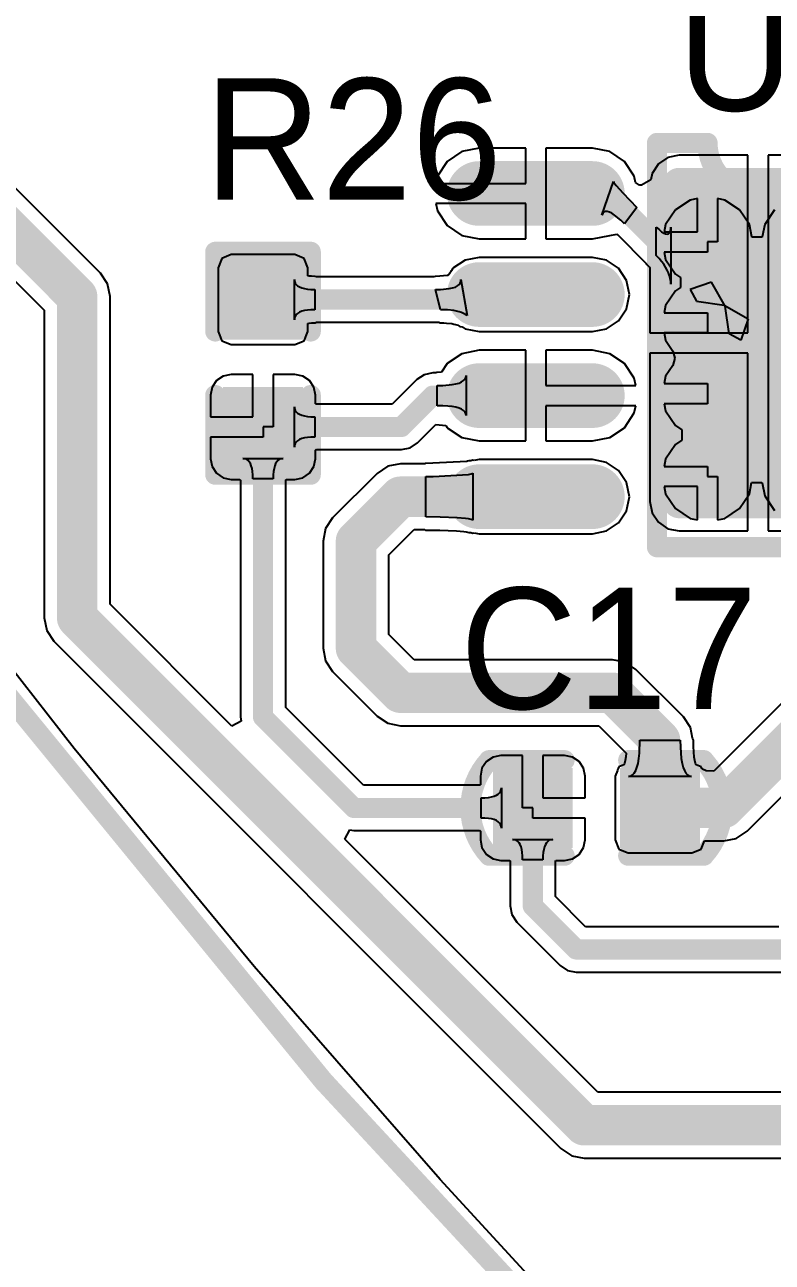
# Model space of a CAD drawing. Header units: millimetres. Extents: x 6.5 to 10.45, y 0.98 to 5.86.
# Drawn here: x 9.107 to 9.477, y 1.305 to 1.917 of the extents above; entities that cross this region are included whole.
import ezdxf

# ---------------------------------------------------------------- set-up
doc = ezdxf.new("R2010")
doc.units = ezdxf.units.MM
doc.header["$MEASUREMENT"] = 0
for name, color, linetype in [('BottomLayer', 5, 'Continuous'), ('KeepOutLayer', 6, 'Continuous'), ('MultiLayer', 9, 'Continuous'), ('TopLayer', 1, 'Continuous'), ('TopOverlay', 2, 'Continuous'), ('TopPaste', 8, 'Continuous'), ('TopSolder', 216, 'Continuous'), ('ViaHoleLayer', 16, 'Continuous')]:
    doc.layers.add(name, color=color, linetype=linetype)

# ---------------------------------------------------------------- blocks, each defined once
blk = doc.blocks.new('SOP_8_PAD_3')
at = {"layer": 'TopLayer', "const_width": 0.024}
for points in [[(-0.082, 0.074), (-0.138, 0.074)], [(0.138, 0.074), (0.082, 0.074)], [(-0.082, 0.024), (-0.138, 0.024)], [(0.138, 0.024), (0.082, 0.024)], [(-0.082, -0.026), (-0.138, -0.026)], [(0.138, -0.026), (0.082, -0.026)], [(-0.082, -0.076), (-0.138, -0.076)], [(0.138, -0.076), (0.082, -0.076)]]:
    blk.add_lwpolyline(points, dxfattribs=at)
at = {"layer": 'TopLayer'}
for points, const_width in [([(-0.144, 0.074, 1), (-0.132, 0.074, 1)], 0.012), ([(-0.088, 0.074, 1), (-0.076, 0.074, 1)], 0.012), ([(0.076, 0.074, 1), (0.088, 0.074, 1)], 0.012), ([(0.132, 0.074, 1), (0.144, 0.074, 1)], 0.012), ([(-0.04114, 0.07835, 1), (-0.03681, 0.07835, 1)], 0.00433), ([(0.03681, 0.07835, 1), (0.04114, 0.07835, 1)], 0.00433), ([(-0.144, 0.024, 1), (-0.132, 0.024, 1)], 0.012), ([(-0.088, 0.024, 1), (-0.076, 0.024, 1)], 0.012), ([(0.076, 0.024, 1), (0.088, 0.024, 1)], 0.012), ([(0.132, 0.024, 1), (0.144, 0.024, 1)], 0.012), ([(-0.144, -0.026, 1), (-0.132, -0.026, 1)], 0.012), ([(-0.088, -0.026, 1), (-0.076, -0.026, 1)], 0.012), ([(0.076, -0.026, 1), (0.088, -0.026, 1)], 0.012), ([(0.132, -0.026, 1), (0.144, -0.026, 1)], 0.012), ([(-0.144, -0.076, 1), (-0.132, -0.076, 1)], 0.012), ([(-0.088, -0.076, 1), (-0.076, -0.076, 1)], 0.012), ([(0.076, -0.076, 1), (0.088, -0.076, 1)], 0.012), ([(0.132, -0.076, 1), (0.144, -0.076, 1)], 0.012), ([(-0.04114, -0.07835, 1), (-0.03681, -0.07835, 1)], 0.00433), ([(0.03681, -0.07835, 1), (0.04114, -0.07835, 1)], 0.00433)]:
    blk.add_lwpolyline(points, format="xyb", close=True, dxfattribs=dict(at, const_width=const_width))
for points in [[(0.03898, 0.08268), (-0.03898, 0.08268), (0.03898, -0.08268), (-0.03898, -0.08268)], [(0.04331, 0.07835), (-0.04331, 0.07835), (0.04331, -0.07835), (-0.04331, -0.07835)]]:
    blk.add_solid(points, dxfattribs=at)
at = {"layer": 'TopOverlay', "const_width": 0.01}
for points in [[(-0.05, -0.101), (-0.05, 0.099)], [(-0.05, 0.099), (-0.025, 0.099)], [(0.025, 0.099), (0.05, 0.099)], [(0.05, -0.101), (0.05, 0.099)], [(-0.05, -0.101), (0.05, -0.101)]]:
    blk.add_lwpolyline(points, dxfattribs=at)
at = {"layer": 'TopOverlay', "const_width": 0.005}
for points in [[(-0.0525, 0.099, 1), (-0.0475, 0.099, 1)], [(-0.0525, 0.099, 1), (-0.0475, 0.099, 1)], [(-0.0275, 0.099, 1), (-0.0225, 0.099, 1)], [(-0.0275, 0.099, 1), (-0.0225, 0.099, 1)], [(0.0225, 0.099, 1), (0.0275, 0.099, 1)], [(0.0225, 0.099, 1), (0.0275, 0.099, 1)], [(0.0475, 0.099, 1), (0.0525, 0.099, 1)], [(0.0475, 0.099, 1), (0.0525, 0.099, 1)], [(-0.0525, -0.101, 1), (-0.0475, -0.101, 1)], [(-0.0525, -0.101, 1), (-0.0475, -0.101, 1)], [(0.0475, -0.101, 1), (0.0525, -0.101, 1)], [(0.0475, -0.101, 1), (0.0525, -0.101, 1)]]:
    blk.add_lwpolyline(points, format="xyb", close=True, dxfattribs=at)
at = {"layer": 'TopOverlay', "const_width": 0.01}
blk.add_lwpolyline([(0.025, 0.099, -1), (-0.025, 0.099)], format="xyb", dxfattribs=at)
at = {"layer": 'TopPaste', "const_width": 0.024}
for points in [[(-0.082, 0.074), (-0.138, 0.074)], [(0.138, 0.074), (0.082, 0.074)], [(-0.082, 0.024), (-0.138, 0.024)], [(0.138, 0.024), (0.082, 0.024)], [(-0.082, -0.026), (-0.138, -0.026)], [(0.138, -0.026), (0.082, -0.026)], [(-0.082, -0.076), (-0.138, -0.076)], [(0.138, -0.076), (0.082, -0.076)]]:
    blk.add_lwpolyline(points, dxfattribs=at)
at = {"layer": 'TopPaste'}
for points, const_width in [([(-0.144, 0.074, 1), (-0.132, 0.074, 1)], 0.012), ([(-0.088, 0.074, 1), (-0.076, 0.074, 1)], 0.012), ([(0.076, 0.074, 1), (0.088, 0.074, 1)], 0.012), ([(0.132, 0.074, 1), (0.144, 0.074, 1)], 0.012), ([(-0.04114, 0.07835, 1), (-0.03681, 0.07835, 1)], 0.00433), ([(0.03681, 0.07835, 1), (0.04114, 0.07835, 1)], 0.00433), ([(-0.144, 0.024, 1), (-0.132, 0.024, 1)], 0.012), ([(-0.088, 0.024, 1), (-0.076, 0.024, 1)], 0.012), ([(0.076, 0.024, 1), (0.088, 0.024, 1)], 0.012), ([(0.132, 0.024, 1), (0.144, 0.024, 1)], 0.012), ([(-0.144, -0.026, 1), (-0.132, -0.026, 1)], 0.012), ([(-0.088, -0.026, 1), (-0.076, -0.026, 1)], 0.012), ([(0.076, -0.026, 1), (0.088, -0.026, 1)], 0.012), ([(0.132, -0.026, 1), (0.144, -0.026, 1)], 0.012), ([(-0.144, -0.076, 1), (-0.132, -0.076, 1)], 0.012), ([(-0.088, -0.076, 1), (-0.076, -0.076, 1)], 0.012), ([(0.076, -0.076, 1), (0.088, -0.076, 1)], 0.012), ([(0.132, -0.076, 1), (0.144, -0.076, 1)], 0.012), ([(-0.04114, -0.07835, 1), (-0.03681, -0.07835, 1)], 0.00433), ([(0.03681, -0.07835, 1), (0.04114, -0.07835, 1)], 0.00433)]:
    blk.add_lwpolyline(points, format="xyb", close=True, dxfattribs=dict(at, const_width=const_width))
for points in [[(0.03898, 0.08268), (-0.03898, 0.08268), (0.03898, -0.08268), (-0.03898, -0.08268)], [(0.04331, 0.07835), (-0.04331, 0.07835), (0.04331, -0.07835), (-0.04331, -0.07835)]]:
    blk.add_solid(points, dxfattribs=at)
at = {"layer": 'TopSolder', "const_width": 0.032}
for points in [[(-0.082, 0.074), (-0.138, 0.074)], [(0.138, 0.074), (0.082, 0.074)], [(-0.082, 0.024), (-0.138, 0.024)], [(0.138, 0.024), (0.082, 0.024)], [(-0.082, -0.026), (-0.138, -0.026)], [(0.138, -0.026), (0.082, -0.026)], [(-0.082, -0.076), (-0.138, -0.076)], [(0.138, -0.076), (0.082, -0.076)]]:
    blk.add_lwpolyline(points, dxfattribs=at)
at = {"layer": 'TopSolder'}
for points, const_width in [([(-0.146, 0.074, 1), (-0.13, 0.074, 1)], 0.016), ([(-0.09, 0.074, 1), (-0.074, 0.074, 1)], 0.016), ([(-0.04314, 0.07835, 1), (-0.03481, 0.07835, 1)], 0.00833), ([(0.03481, 0.07835, 1), (0.04314, 0.07835, 1)], 0.00833), ([(0.074, 0.074, 1), (0.09, 0.074, 1)], 0.016), ([(0.13, 0.074, 1), (0.146, 0.074, 1)], 0.016), ([(-0.146, 0.024, 1), (-0.13, 0.024, 1)], 0.016), ([(-0.09, 0.024, 1), (-0.074, 0.024, 1)], 0.016), ([(0.074, 0.024, 1), (0.09, 0.024, 1)], 0.016), ([(0.13, 0.024, 1), (0.146, 0.024, 1)], 0.016), ([(-0.146, -0.026, 1), (-0.13, -0.026, 1)], 0.016), ([(-0.09, -0.026, 1), (-0.074, -0.026, 1)], 0.016), ([(0.074, -0.026, 1), (0.09, -0.026, 1)], 0.016), ([(0.13, -0.026, 1), (0.146, -0.026, 1)], 0.016), ([(-0.146, -0.076, 1), (-0.13, -0.076, 1)], 0.016), ([(-0.09, -0.076, 1), (-0.074, -0.076, 1)], 0.016), ([(0.074, -0.076, 1), (0.09, -0.076, 1)], 0.016), ([(0.13, -0.076, 1), (0.146, -0.076, 1)], 0.016), ([(-0.04314, -0.07835, 1), (-0.03481, -0.07835, 1)], 0.00833), ([(0.03481, -0.07835, 1), (0.04314, -0.07835, 1)], 0.00833)]:
    blk.add_lwpolyline(points, format="xyb", close=True, dxfattribs=dict(at, const_width=const_width))
for points in [[(0.03898, 0.08668), (-0.03898, 0.08668), (0.03898, -0.08668), (-0.03898, -0.08668)], [(0.04731, 0.07835), (-0.04731, 0.07835), (0.04731, -0.07835), (-0.04731, -0.07835)]]:
    blk.add_solid(points, dxfattribs=at)
blk = doc.blocks.new('___R0603_5')
at = {"layer": 'TopLayer'}
for points in [[(-0.04724, -0.01575), (-0.01575, -0.01575), (-0.04724, 0.01575), (-0.01575, 0.01575)], [(0.01575, -0.01575), (0.04724, -0.01575), (0.01575, 0.01575), (0.04724, 0.01575)]]:
    blk.add_solid(points, dxfattribs=at)
at = {"layer": 'TopOverlay', "const_width": 0.01}
for points in [[(-0.05512, 0.02362), (-0.05512, -0.02362)], [(-0.05512, 0.02362), (-0.01575, 0.02362)], [(0.01575, 0.02362), (0.05512, 0.02362)], [(0.05512, 0.02362), (0.05512, -0.02362)], [(-0.05512, -0.02362), (-0.01575, -0.02362)], [(0.01575, -0.02362), (0.05512, -0.02362)]]:
    blk.add_lwpolyline(points, dxfattribs=at)
at = {"layer": 'TopOverlay', "const_width": 0.005}
for points in [[(-0.05762, 0.02362, 1), (-0.05262, 0.02362, 1)], [(-0.05762, 0.02362, 1), (-0.05262, 0.02362, 1)], [(-0.01825, 0.02362, 1), (-0.01325, 0.02362, 1)], [(0.01325, 0.02362, 1), (0.01825, 0.02362, 1)], [(0.05262, 0.02362, 1), (0.05762, 0.02362, 1)], [(0.05262, 0.02362, 1), (0.05762, 0.02362, 1)], [(-0.05762, -0.02362, 1), (-0.05262, -0.02362, 1)], [(-0.05762, -0.02362, 1), (-0.05262, -0.02362, 1)], [(-0.01825, -0.02362, 1), (-0.01325, -0.02362, 1)], [(0.01325, -0.02362, 1), (0.01825, -0.02362, 1)], [(0.05262, -0.02362, 1), (0.05762, -0.02362, 1)], [(0.05262, -0.02362, 1), (0.05762, -0.02362, 1)]]:
    blk.add_lwpolyline(points, format="xyb", close=True, dxfattribs=at)
at = {"layer": 'TopPaste'}
for points in [[(-0.04724, -0.01575), (-0.01575, -0.01575), (-0.04724, 0.01575), (-0.01575, 0.01575)], [(0.01575, -0.01575), (0.04724, -0.01575), (0.01575, 0.01575), (0.04724, 0.01575)]]:
    blk.add_solid(points, dxfattribs=at)
at = {"layer": 'TopSolder'}
for points in [[(-0.05124, -0.01975), (-0.01175, -0.01975), (-0.05124, 0.01975), (-0.01175, 0.01975)], [(0.01175, -0.01975), (0.05124, -0.01975), (0.01175, 0.01975), (0.05124, 0.01975)]]:
    blk.add_solid(points, dxfattribs=at)
blk = doc.blocks.new('___C0603_9')
at = {"layer": 'TopLayer'}
for points in [[(-0.04724, -0.01575), (-0.01575, -0.01575), (-0.04724, 0.01575), (-0.01575, 0.01575)], [(0.01575, -0.01575), (0.04724, -0.01575), (0.01575, 0.01575), (0.04724, 0.01575)]]:
    blk.add_solid(points, dxfattribs=at)
at = {"layer": 'TopOverlay', "const_width": 0.01}
for points in [[(-0.05311, -0.02359, -0.390984), (-0.05311, 0.02359)], [(0.05361, 0.02304, -0.384894), (0.05311, -0.02359)]]:
    blk.add_lwpolyline(points, format="xyb", dxfattribs=at)
for points in [[(-0.05315, 0.02362), (-0.01575, 0.02362)], [(0.01575, 0.02362), (0.05315, 0.02362)], [(-0.05315, -0.02362), (-0.01575, -0.02362)], [(0.01575, -0.02362), (0.05315, -0.02362)]]:
    blk.add_lwpolyline(points, dxfattribs=at)
at = {"layer": 'TopOverlay', "const_width": 0.005}
for points in [[(-0.05565, 0.02362, 1), (-0.05065, 0.02362, 1)], [(-0.05561, 0.02359, 1), (-0.05061, 0.02359, 1)], [(-0.01825, 0.02362, 1), (-0.01325, 0.02362, 1)], [(0.01325, 0.02362, 1), (0.01825, 0.02362, 1)], [(0.05065, 0.02362, 1), (0.05565, 0.02362, 1)], [(0.05111, 0.02304, 1), (0.05611, 0.02304, 1)], [(-0.05565, -0.02362, 1), (-0.05065, -0.02362, 1)], [(-0.05561, -0.02359, 1), (-0.05061, -0.02359, 1)], [(-0.01825, -0.02362, 1), (-0.01325, -0.02362, 1)], [(0.01325, -0.02362, 1), (0.01825, -0.02362, 1)], [(0.05061, -0.02359, 1), (0.05561, -0.02359, 1)], [(0.05065, -0.02362, 1), (0.05565, -0.02362, 1)]]:
    blk.add_lwpolyline(points, format="xyb", close=True, dxfattribs=at)
at = {"layer": 'TopPaste'}
for points in [[(-0.04724, -0.01575), (-0.01575, -0.01575), (-0.04724, 0.01575), (-0.01575, 0.01575)], [(0.01575, -0.01575), (0.04724, -0.01575), (0.01575, 0.01575), (0.04724, 0.01575)]]:
    blk.add_solid(points, dxfattribs=at)
at = {"layer": 'TopSolder'}
for points in [[(-0.05124, -0.01975), (-0.01175, -0.01975), (-0.05124, 0.01975), (-0.01175, 0.01975)], [(0.01175, -0.01975), (0.05124, -0.01975), (0.01175, 0.01975), (0.05124, 0.01975)]]:
    blk.add_solid(points, dxfattribs=at)

msp = doc.modelspace()

# ---------------------------------------------------------------- linework, layer by layer
at = {"layer": 'BottomLayer'}
for p, q in [((9.43642, 1.83072), (9.42914, 1.82586)), ((9.44, 1.83144), (9.43642, 1.83072)), ((9.44, 1.815), (9.44, 1.83144)), ((9.45358, 1.83072), (9.45, 1.83144)), ((9.45, 1.83144), (9.45, 1.81)), ((9.46086, 1.82586), (9.45358, 1.83072)), ((9.42914, 1.82586), (9.42428, 1.81858)), ((9.46572, 1.81858), (9.46086, 1.82586)), ((9.47814, 1.82586), (9.47328, 1.81858)), ((9.42428, 1.81858), (9.42356, 1.815)), ((9.46692, 1.81257), (9.46572, 1.81858)), ((9.47328, 1.81858), (9.47208, 1.81257)), ((9.42356, 1.815), (9.44, 1.815)), ((9.46695, 1.81241), (9.46692, 1.81257)), ((9.47205, 1.81241), (9.46695, 1.81241)), ((9.47208, 1.81257), (9.47205, 1.81241)), ((9.45, 1.81), (9.445, 1.81)), ((9.445, 1.81), (9.445, 1.805)), ((9.445, 1.805), (9.42356, 1.805)), ((9.42356, 1.805), (9.42428, 1.80142)), ((9.42428, 1.80142), (9.42914, 1.79414)), ((9.42914, 1.79414), (9.43159, 1.7925)), ((9.43159, 1.7925), (9.43159, 1.7875)), ((9.42914, 1.78586), (9.42428, 1.77858)), ((9.43159, 1.7875), (9.42914, 1.78586)), ((9.42428, 1.77858), (9.42356, 1.775)), ((9.42356, 1.775), (9.445, 1.775)), ((9.445, 1.775), (9.445, 1.765)), ((9.445, 1.765), (9.42356, 1.765)), ((9.42356, 1.765), (9.42428, 1.76142)), ((9.42428, 1.76142), (9.42788, 1.75603)), ((9.42788, 1.75603), (9.42874, 1.7525)), ((9.42874, 1.7525), (9.42788, 1.74897)), ((9.42788, 1.74897), (9.42428, 1.74358)), ((9.42428, 1.74358), (9.42356, 1.74)), ((9.42356, 1.74), (9.445, 1.74)), ((9.445, 1.74), (9.445, 1.73)), ((9.445, 1.73), (9.42356, 1.73)), ((9.42356, 1.73), (9.42428, 1.72642)), ((9.42428, 1.72642), (9.42914, 1.71914)), ((9.42914, 1.71914), (9.43234, 1.717)), ((9.43234, 1.717), (9.43234, 1.712)), ((9.42914, 1.70986), (9.42428, 1.70258)), ((9.43234, 1.712), (9.42914, 1.70986)), ((9.42428, 1.70258), (9.42356, 1.699)), ((9.42356, 1.699), (9.445, 1.699)), ((9.445, 1.699), (9.445, 1.694)), ((9.445, 1.694), (9.45, 1.694)), ((9.45, 1.694), (9.45, 1.67256)), ((9.46572, 1.68542), (9.46683, 1.691)), ((9.46683, 1.691), (9.46685, 1.69109)), ((9.46685, 1.69109), (9.47195, 1.69109)), ((9.47195, 1.69109), (9.47198, 1.69091)), ((9.47198, 1.69091), (9.47328, 1.68442)), ((9.44, 1.689), (9.42356, 1.689)), ((9.42356, 1.689), (9.42428, 1.68542)), ((9.42428, 1.68542), (9.42914, 1.67814)), ((9.44, 1.67256), (9.44, 1.689)), ((9.46086, 1.67814), (9.46572, 1.68542)), ((9.47328, 1.68442), (9.47814, 1.67714)), ((9.42914, 1.67814), (9.43642, 1.67328)), ((9.45358, 1.67328), (9.46086, 1.67814)), ((9.43642, 1.67328), (9.44, 1.67256)), ((9.45, 1.67256), (9.45358, 1.67328)), ((9.13157, 1.55936), (9.0454, 1.66959)), ((9.22069, 1.45151), (9.13157, 1.55936)), ((9.3127, 1.34611), (9.22069, 1.45151)), ((9.40754, 1.24324), (9.3127, 1.34611))]:
    msp.add_line(p, q, dxfattribs=at)
at = {"layer": 'BottomLayer', "const_width": 0.012}
for points in [[(9.439, 1.81, 1), (9.451, 1.81, 1)], [(9.439, 1.77, 1), (9.451, 1.77, 1)], [(9.439, 1.735, 1), (9.451, 1.735, 1)], [(9.439, 1.694, 1), (9.451, 1.694, 1)]]:
    msp.add_lwpolyline(points, format="xyb", close=True, dxfattribs=at)
at = {"layer": 'KeepOutLayer', "const_width": 0.01}
msp.add_lwpolyline([(9.47141, 1.16128, -0.046166), (8.86707, 1.89947)], format="xyb", dxfattribs=at)
at = {"layer": 'MultiLayer', "const_width": 0.012}
for points in [[(9.439, 1.81, 1), (9.451, 1.81, 1)], [(9.439, 1.77, 1), (9.451, 1.77, 1)], [(9.439, 1.735, 1), (9.451, 1.735, 1)], [(9.439, 1.694, 1), (9.451, 1.694, 1)]]:
    msp.add_lwpolyline(points, format="xyb", close=True, dxfattribs=at)
at = {"layer": 'TopLayer'}
for p, q in [((9.14454, 1.79454), (8.85781, 2.08126)), ((8.82996, 2.06297), (9.11669, 1.77624)), ((9.332, 1.85643), (9.32342, 1.85472)), ((9.355, 1.85643), (9.332, 1.85643)), ((9.355, 1.839), (9.355, 1.85643)), ((9.388, 1.85643), (9.365, 1.85643)), ((9.365, 1.85643), (9.365, 1.834)), ((9.39658, 1.85472), (9.388, 1.85643)), ((9.31614, 1.84986), (9.31128, 1.84258)), ((9.32342, 1.85472), (9.31614, 1.84986)), ((9.40386, 1.84986), (9.39658, 1.85472)), ((9.40872, 1.84258), (9.40386, 1.84986)), ((9.42543, 1.85185), (9.42069, 1.84868)), ((9.43102, 1.85296), (9.42543, 1.85185)), ((9.465, 1.85296), (9.43102, 1.85296)), ((9.465, 1.765), (9.465, 1.85296)), ((9.50898, 1.85296), (9.475, 1.85296)), ((9.475, 1.85296), (9.475, 1.76)), ((9.41752, 1.84394), (9.41688, 1.84071)), ((9.42069, 1.84868), (9.41752, 1.84394)), ((9.31128, 1.84258), (9.31056, 1.839)), ((9.31056, 1.839), (9.355, 1.839)), ((9.3927, 1.82322), (9.39838, 1.83999)), ((9.39838, 1.83999), (9.39866, 1.83946)), ((9.39866, 1.83946), (9.39914, 1.83876)), ((9.39914, 1.83876), (9.39981, 1.83789)), ((9.39981, 1.83789), (9.40302, 1.83426)), ((9.40936, 1.8394), (9.40872, 1.84258)), ((9.41141, 1.83816), (9.40936, 1.8394)), ((9.41225, 1.83819), (9.41141, 1.83816)), ((9.41688, 1.84071), (9.41225, 1.83819)), ((9.365, 1.834), (9.365, 1.81157)), ((9.40302, 1.83426), (9.41004, 1.82703)), ((9.355, 1.829), (9.31056, 1.829)), ((9.31056, 1.829), (9.31128, 1.82542)), ((9.31128, 1.82542), (9.31614, 1.81814)), ((9.355, 1.81157), (9.355, 1.829)), ((9.39372, 1.82473), (9.39313, 1.82412)), ((9.39446, 1.82504), (9.39372, 1.82473)), ((9.39535, 1.82505), (9.39446, 1.82504)), ((9.3964, 1.82478), (9.39535, 1.82505)), ((9.3976, 1.82421), (9.3964, 1.82478)), ((9.41004, 1.82703), (9.40395, 1.81898)), ((9.39313, 1.82412), (9.3927, 1.82322)), ((9.39896, 1.82334), (9.3976, 1.82421)), ((9.40213, 1.82073), (9.39896, 1.82334)), ((9.40395, 1.81898), (9.40213, 1.82073)), ((9.31614, 1.81814), (9.32342, 1.81328)), ((9.32342, 1.81328), (9.332, 1.81157)), ((9.388, 1.81157), (9.39658, 1.81328)), ((9.39658, 1.81328), (9.40003, 1.8138)), ((9.40003, 1.8138), (9.40044, 1.8137)), ((9.40044, 1.8137), (9.41471, 1.79943)), ((9.41966, 1.80327), (9.41966, 1.81741)), ((9.41966, 1.81741), (9.42103, 1.81612)), ((9.42103, 1.81612), (9.42225, 1.81511)), ((9.42225, 1.81511), (9.42333, 1.81439)), ((9.42333, 1.81439), (9.42426, 1.81396)), ((9.42426, 1.81396), (9.42505, 1.81382)), ((9.42505, 1.81382), (9.4257, 1.81396)), ((9.4257, 1.81396), (9.4262, 1.81439)), ((9.4262, 1.81439), (9.42656, 1.81511)), ((9.42656, 1.81511), (9.42678, 1.81612)), ((9.42678, 1.81612), (9.42685, 1.81741)), ((9.42685, 1.81741), (9.42685, 1.78913)), ((9.332, 1.81157), (9.355, 1.81157)), ((9.365, 1.81157), (9.388, 1.81157)), ((9.20466, 1.80184), (9.20276, 1.79724)), ((9.20925, 1.80374), (9.20466, 1.80184)), ((9.24075, 1.80374), (9.20925, 1.80374)), ((9.24534, 1.80184), (9.24075, 1.80374)), ((9.24724, 1.79724), (9.24534, 1.80184)), ((9.32498, 1.80096), (9.31902, 1.79698)), ((9.332, 1.80235), (9.32498, 1.80096)), ((9.388, 1.80235), (9.332, 1.80235)), ((9.39502, 1.80096), (9.388, 1.80235)), ((9.40098, 1.79698), (9.39502, 1.80096)), ((9.42103, 1.80183), (9.41966, 1.80327)), ((9.42225, 1.8004), (9.42103, 1.80183)), ((9.42333, 1.79898), (9.42225, 1.8004)), ((9.14807, 1.78924), (9.14454, 1.79454)), ((9.20276, 1.79724), (9.20276, 1.76575)), ((9.24724, 1.79323), (9.24724, 1.79724)), ((9.31743, 1.79459), (9.31669, 1.79349)), ((9.31755, 1.79515), (9.31743, 1.79459)), ((9.31796, 1.79541), (9.31755, 1.79515)), ((9.31813, 1.79586), (9.31796, 1.79541)), ((9.31834, 1.79596), (9.31813, 1.79586)), ((9.31902, 1.79698), (9.31834, 1.79596)), ((9.40496, 1.79102), (9.40098, 1.79698)), ((9.41471, 1.79943), (9.41495, 1.79879)), ((9.41495, 1.79879), (9.4162, 1.79748)), ((9.4162, 1.79748), (9.41641, 1.79724)), ((9.41641, 1.79724), (9.41641, 1.765)), ((9.42426, 1.79756), (9.42333, 1.79898)), ((9.42505, 1.79614), (9.42426, 1.79756)), ((9.4257, 1.79473), (9.42505, 1.79614)), ((9.4262, 1.79332), (9.4257, 1.79473)), ((9.14931, 1.783), (9.14807, 1.78924)), ((9.2405, 1.7715), (9.2405, 1.7915)), ((9.2405, 1.7915), (9.2406, 1.79055)), ((9.2406, 1.79055), (9.2409, 1.7897)), ((9.2409, 1.7897), (9.24141, 1.78895)), ((9.24141, 1.78895), (9.24212, 1.7883)), ((9.24212, 1.7883), (9.24303, 1.78775)), ((9.24779, 1.79314), (9.24724, 1.79323)), ((9.24906, 1.79303), (9.24779, 1.79314)), ((9.25079, 1.79299), (9.24906, 1.79303)), ((9.25141, 1.79271), (9.25079, 1.79299)), ((9.30868, 1.79271), (9.25141, 1.79271)), ((9.30881, 1.79281), (9.30868, 1.79271)), ((9.30942, 1.79271), (9.30881, 1.79281)), ((9.30958, 1.79271), (9.30942, 1.79271)), ((9.31022, 1.79299), (9.30958, 1.79271)), ((9.31252, 1.79303), (9.31022, 1.79299)), ((9.31614, 1.79337), (9.31252, 1.79303)), ((9.31669, 1.79349), (9.31614, 1.79337)), ((9.32018, 1.78773), (9.32129, 1.78827)), ((9.32129, 1.78827), (9.32211, 1.78891)), ((9.32211, 1.78891), (9.32265, 1.78965)), ((9.32265, 1.78965), (9.3229, 1.79049)), ((9.3229, 1.79049), (9.32287, 1.79142)), ((9.32287, 1.79142), (9.32601, 1.77362)), ((9.40635, 1.784), (9.40496, 1.79102)), ((9.42656, 1.79192), (9.4262, 1.79332)), ((9.42678, 1.79052), (9.42656, 1.79192)), ((9.42685, 1.78913), (9.42678, 1.79052)), ((9.44698, 1.7901), (9.43637, 1.78656)), ((9.45378, 1.77818), (9.44698, 1.7901)), ((9.14931, 1.63076), (9.14931, 1.783)), ((9.24303, 1.78775), (9.24414, 1.7873)), ((9.24414, 1.7873), (9.24546, 1.78695)), ((9.24546, 1.78695), (9.24697, 1.7867)), ((9.24697, 1.7867), (9.2487, 1.78655)), ((9.2487, 1.78655), (9.25062, 1.7865)), ((9.25062, 1.7865), (9.25062, 1.7765)), ((9.31035, 1.7865), (9.31288, 1.78655)), ((9.31278, 1.7765), (9.31035, 1.7865)), ((9.31288, 1.78655), (9.3171, 1.78694)), ((9.3171, 1.78694), (9.31878, 1.78728)), ((9.31878, 1.78728), (9.32018, 1.78773)), ((9.40496, 1.77698), (9.40635, 1.784)), ((9.43637, 1.78656), (9.43949, 1.78066)), ((9.11669, 1.77624), (9.11669, 1.624)), ((9.24414, 1.7757), (9.24303, 1.77525)), ((9.24546, 1.77605), (9.24414, 1.7757)), ((9.24697, 1.7763), (9.24546, 1.77605)), ((9.2487, 1.77645), (9.24697, 1.7763)), ((9.25062, 1.7765), (9.2487, 1.77645)), ((9.31462, 1.77647), (9.31278, 1.7765)), ((9.31635, 1.77638), (9.31462, 1.77647)), ((9.31945, 1.77604), (9.31635, 1.77638)), ((9.32083, 1.77578), (9.31945, 1.77604)), ((9.3221, 1.77546), (9.32083, 1.77578)), ((9.40098, 1.77102), (9.40496, 1.77698)), ((9.43949, 1.78066), (9.45318, 1.77878)), ((9.45318, 1.77878), (9.4651, 1.77198)), ((9.45566, 1.76449), (9.45378, 1.77818)), ((9.2406, 1.77245), (9.2405, 1.7715)), ((9.2409, 1.7733), (9.2406, 1.77245)), ((9.24141, 1.77405), (9.2409, 1.7733)), ((9.24212, 1.7747), (9.24141, 1.77405)), ((9.24303, 1.77525), (9.24212, 1.7747)), ((9.24724, 1.76976), (9.24779, 1.76985)), ((9.24724, 1.76575), (9.24724, 1.76976)), ((9.24779, 1.76985), (9.24906, 1.76996)), ((9.24906, 1.76996), (9.25079, 1.77)), ((9.25079, 1.77), (9.25141, 1.77028)), ((9.25141, 1.77028), (9.31204, 1.77028)), ((9.31204, 1.77028), (9.31268, 1.77)), ((9.31268, 1.77), (9.31441, 1.76998)), ((9.31441, 1.76998), (9.31583, 1.7699)), ((9.31583, 1.7699), (9.31849, 1.76961)), ((9.31849, 1.76961), (9.31944, 1.76943)), ((9.31944, 1.76943), (9.3203, 1.76922)), ((9.32325, 1.77509), (9.3221, 1.77546)), ((9.32428, 1.77466), (9.32325, 1.77509)), ((9.3252, 1.77417), (9.32428, 1.77466)), ((9.32601, 1.77362), (9.3252, 1.77417)), ((9.39502, 1.76704), (9.40098, 1.77102)), ((9.4651, 1.77198), (9.46156, 1.76137)), ((9.20276, 1.76575), (9.20466, 1.76116)), ((9.24534, 1.76116), (9.24724, 1.76575)), ((9.3203, 1.76922), (9.32099, 1.76899)), ((9.32099, 1.76899), (9.32151, 1.76878)), ((9.32151, 1.76878), (9.32185, 1.7686)), ((9.32185, 1.7686), (9.32237, 1.76825)), ((9.32237, 1.76825), (9.32354, 1.768)), ((9.32354, 1.768), (9.32498, 1.76704)), ((9.32498, 1.76704), (9.332, 1.76565)), ((9.332, 1.76565), (9.388, 1.76565)), ((9.388, 1.76565), (9.39502, 1.76704)), ((9.41641, 1.765), (9.465, 1.765)), ((9.46156, 1.76137), (9.45566, 1.76449)), ((9.20466, 1.76116), (9.20925, 1.75925)), ((9.20925, 1.75925), (9.24075, 1.75925)), ((9.24075, 1.75925), (9.24534, 1.76116)), ((9.475, 1.76), (9.475, 1.66704)), ((9.32342, 1.75472), (9.31614, 1.74986)), ((9.332, 1.75643), (9.32342, 1.75472)), ((9.355, 1.75643), (9.332, 1.75643)), ((9.355, 1.734), (9.355, 1.75643)), ((9.388, 1.75643), (9.365, 1.75643)), ((9.365, 1.75643), (9.365, 1.739)), ((9.39658, 1.75472), (9.388, 1.75643)), ((9.40386, 1.74986), (9.39658, 1.75472)), ((9.465, 1.755), (9.41641, 1.755)), ((9.41641, 1.755), (9.41641, 1.68165)), ((9.465, 1.66704), (9.465, 1.755)), ((9.309, 1.74522), (9.30471, 1.74436)), ((9.31046, 1.74522), (9.309, 1.74522)), ((9.309, 1.74522), (9.309, 1.74522)), ((9.3111, 1.74549), (9.31046, 1.74522)), ((9.31325, 1.74553), (9.3111, 1.74549)), ((9.31614, 1.74986), (9.31325, 1.74553)), ((9.40872, 1.74258), (9.40386, 1.74986)), ((9.20204, 1.74146), (9.19983, 1.73815)), ((9.20535, 1.74367), (9.20204, 1.74146)), ((9.20925, 1.74445), (9.20535, 1.74367)), ((9.22, 1.74445), (9.20925, 1.74445)), ((9.22, 1.7235), (9.22, 1.74445)), ((9.24075, 1.74445), (9.23, 1.74445)), ((9.23, 1.74445), (9.23, 1.7185)), ((9.24465, 1.74367), (9.24075, 1.74445)), ((9.24796, 1.74146), (9.24465, 1.74367)), ((9.25017, 1.73815), (9.24796, 1.74146)), ((9.30107, 1.74193), (9.28886, 1.72972)), ((9.30471, 1.74436), (9.30107, 1.74193)), ((9.30107, 1.74193), (9.30107, 1.74193)), ((9.31121, 1.739), (9.31394, 1.73905)), ((9.31121, 1.729), (9.31121, 1.739)), ((9.31394, 1.73905), (9.31855, 1.73944)), ((9.31855, 1.73944), (9.32041, 1.73978)), ((9.32041, 1.73978), (9.322, 1.74023)), ((9.322, 1.74023), (9.32329, 1.74077)), ((9.32329, 1.74077), (9.3243, 1.7414)), ((9.3243, 1.7414), (9.32502, 1.74214)), ((9.32502, 1.74214), (9.32545, 1.74297)), ((9.32545, 1.74297), (9.32559, 1.7439)), ((9.32559, 1.7439), (9.32559, 1.7241)), ((9.365, 1.739), (9.40944, 1.739)), ((9.40944, 1.739), (9.40872, 1.74258)), ((9.19983, 1.73815), (9.19906, 1.73425)), ((9.19906, 1.73425), (9.19906, 1.7235)), ((9.25094, 1.73425), (9.25017, 1.73815)), ((9.25094, 1.72993), (9.25094, 1.73425)), ((9.355, 1.71157), (9.355, 1.734)), ((9.2405, 1.7085), (9.2405, 1.7285)), ((9.2405, 1.7285), (9.2406, 1.72755)), ((9.2406, 1.72755), (9.2409, 1.7267)), ((9.2409, 1.7267), (9.24141, 1.72595)), ((9.25141, 1.72972), (9.25094, 1.72993)), ((9.28886, 1.72972), (9.25141, 1.72972)), ((9.31394, 1.72895), (9.31121, 1.729)), ((9.31639, 1.7288), (9.31394, 1.72895)), ((9.31855, 1.72856), (9.31639, 1.7288)), ((9.32041, 1.72822), (9.31855, 1.72856)), ((9.322, 1.72777), (9.32041, 1.72822)), ((9.32329, 1.72723), (9.322, 1.72777)), ((9.3243, 1.7266), (9.32329, 1.72723)), ((9.32502, 1.72586), (9.3243, 1.7266)), ((9.40944, 1.729), (9.365, 1.729)), ((9.365, 1.729), (9.365, 1.71157)), ((9.40872, 1.72542), (9.40944, 1.729)), ((9.19906, 1.7235), (9.22, 1.7235)), ((9.24141, 1.72595), (9.24212, 1.7253)), ((9.24212, 1.7253), (9.24303, 1.72475)), ((9.24303, 1.72475), (9.24414, 1.7243)), ((9.24414, 1.7243), (9.24546, 1.72395)), ((9.24546, 1.72395), (9.24697, 1.7237)), ((9.24697, 1.7237), (9.2487, 1.72355)), ((9.2487, 1.72355), (9.25062, 1.7235)), ((9.25062, 1.7235), (9.25062, 1.7135)), ((9.32545, 1.72503), (9.32502, 1.72586)), ((9.32559, 1.7241), (9.32545, 1.72503)), ((9.40386, 1.71814), (9.40872, 1.72542)), ((9.23, 1.7185), (9.225, 1.7185)), ((9.225, 1.7185), (9.225, 1.7135)), ((9.30143, 1.71057), (9.31049, 1.71963)), ((9.31049, 1.71963), (9.31547, 1.71914)), ((9.31547, 1.71914), (9.31614, 1.71814)), ((9.31614, 1.71814), (9.32342, 1.71328)), ((9.39658, 1.71328), (9.40386, 1.71814)), ((9.225, 1.7135), (9.19906, 1.7135)), ((9.19906, 1.7135), (9.19906, 1.70276)), ((9.2406, 1.70945), (9.2405, 1.7085)), ((9.2409, 1.7103), (9.2406, 1.70945)), ((9.24141, 1.71105), (9.2409, 1.7103)), ((9.24212, 1.7117), (9.24141, 1.71105)), ((9.24303, 1.71225), (9.24212, 1.7117)), ((9.24414, 1.7127), (9.24303, 1.71225)), ((9.24546, 1.71305), (9.24414, 1.7127)), ((9.24697, 1.7133), (9.24546, 1.71305)), ((9.2487, 1.71345), (9.24697, 1.7133)), ((9.25062, 1.7135), (9.2487, 1.71345)), ((9.2978, 1.70814), (9.30143, 1.71057)), ((9.32342, 1.71328), (9.332, 1.71157)), ((9.332, 1.71157), (9.355, 1.71157)), ((9.365, 1.71157), (9.388, 1.71157)), ((9.388, 1.71157), (9.39658, 1.71328)), ((9.19906, 1.70276), (9.19983, 1.69885)), ((9.21595, 1.70279), (9.215, 1.70289)), ((9.215, 1.70289), (9.235, 1.70289)), ((9.2168, 1.70249), (9.21595, 1.70279)), ((9.21755, 1.70199), (9.2168, 1.70249)), ((9.2332, 1.70249), (9.23245, 1.70199)), ((9.23405, 1.70279), (9.2332, 1.70249)), ((9.235, 1.70289), (9.23405, 1.70279)), ((9.25017, 1.69885), (9.25094, 1.70276)), ((9.25094, 1.70708), (9.25141, 1.70729)), ((9.25094, 1.70276), (9.25094, 1.70708)), ((9.25141, 1.70729), (9.2935, 1.70729)), ((9.2935, 1.70729), (9.2978, 1.70814)), ((9.2935, 1.70729), (9.2935, 1.70729)), ((9.3289, 1.70207), (9.32793, 1.70167)), ((9.32944, 1.70184), (9.3289, 1.70207)), ((9.332, 1.70235), (9.32944, 1.70184)), ((9.388, 1.70235), (9.332, 1.70235)), ((9.39502, 1.70096), (9.388, 1.70235)), ((9.19983, 1.69885), (9.20204, 1.69555)), ((9.2182, 1.70129), (9.21755, 1.70199)), ((9.21875, 1.70039), (9.2182, 1.70129)), ((9.2192, 1.69929), (9.21875, 1.70039)), ((9.21955, 1.69799), (9.2192, 1.69929)), ((9.2198, 1.69649), (9.21955, 1.69799)), ((9.21995, 1.69479), (9.2198, 1.69649)), ((9.2302, 1.69649), (9.23005, 1.69479)), ((9.23045, 1.69799), (9.2302, 1.69649)), ((9.2308, 1.69929), (9.23045, 1.69799)), ((9.23125, 1.70039), (9.2308, 1.69929)), ((9.2318, 1.70129), (9.23125, 1.70039)), ((9.23245, 1.70199), (9.2318, 1.70129)), ((9.24796, 1.69555), (9.25017, 1.69885)), ((9.28676, 1.69907), (9.28146, 1.69554)), ((9.293, 1.70031), (9.28676, 1.69907)), ((9.30506, 1.70031), (9.293, 1.70031)), ((9.30549, 1.70049), (9.30506, 1.70031)), ((9.30908, 1.70051), (9.30549, 1.70049)), ((9.32587, 1.70146), (9.30908, 1.70051)), ((9.32628, 1.70155), (9.32587, 1.70146)), ((9.32689, 1.70175), (9.32628, 1.70155)), ((9.32793, 1.70167), (9.32689, 1.70175)), ((9.40098, 1.69698), (9.39502, 1.70096)), ((9.40496, 1.69102), (9.40098, 1.69698)), ((9.20204, 1.69555), (9.20535, 1.69334)), ((9.20535, 1.69334), (9.20925, 1.69256)), ((9.20925, 1.69256), (9.21358, 1.69256)), ((9.21358, 1.69256), (9.21378, 1.69209)), ((9.21378, 1.69209), (9.21378, 1.575)), ((9.22, 1.69289), (9.21995, 1.69479)), ((9.23, 1.69289), (9.22, 1.69289)), ((9.23005, 1.69479), (9.23, 1.69289)), ((9.23622, 1.69209), (9.23642, 1.69256)), ((9.23622, 1.57965), (9.23622, 1.69209)), ((9.23642, 1.69256), (9.24075, 1.69256)), ((9.24075, 1.69256), (9.24465, 1.69334)), ((9.24465, 1.69334), (9.24796, 1.69555)), ((9.28146, 1.69554), (9.25946, 1.67354)), ((9.30552, 1.694), (9.30928, 1.69402)), ((9.30552, 1.674), (9.30552, 1.694)), ((9.30928, 1.69402), (9.32675, 1.69501)), ((9.32675, 1.69501), (9.32798, 1.69528)), ((9.32798, 1.69528), (9.3289, 1.69557)), ((9.3289, 1.69557), (9.3289, 1.67243)), ((9.40635, 1.684), (9.40496, 1.69102)), ((9.40496, 1.67698), (9.40635, 1.684)), ((9.41641, 1.68165), (9.41752, 1.67606)), ((9.25946, 1.67354), (9.25593, 1.66824)), ((9.31272, 1.67394), (9.30552, 1.674)), ((9.32115, 1.67361), (9.31272, 1.67394)), ((9.3252, 1.67323), (9.32115, 1.67361)), ((9.32675, 1.67299), (9.3252, 1.67323)), ((9.32798, 1.67272), (9.32675, 1.67299)), ((9.3289, 1.67243), (9.32798, 1.67272)), ((9.40098, 1.67102), (9.40496, 1.67698)), ((9.41752, 1.67606), (9.42069, 1.67132)), ((9.13157, 1.55936), (9.0454, 1.66959)), ((9.25593, 1.66824), (9.25469, 1.662)), ((9.28731, 1.65524), (9.29976, 1.66769)), ((9.29976, 1.66769), (9.30503, 1.66769)), ((9.30503, 1.66769), (9.30546, 1.66751)), ((9.30546, 1.66751), (9.31256, 1.66744)), ((9.31256, 1.66744), (9.32072, 1.66712)), ((9.32072, 1.66712), (9.32441, 1.66678)), ((9.32441, 1.66678), (9.32557, 1.6666)), ((9.32557, 1.6666), (9.32628, 1.66645)), ((9.32628, 1.66645), (9.32689, 1.66625)), ((9.32689, 1.66625), (9.32793, 1.66633)), ((9.32793, 1.66633), (9.3289, 1.66593)), ((9.3289, 1.66593), (9.32944, 1.66616)), ((9.32944, 1.66616), (9.332, 1.66565)), ((9.332, 1.66565), (9.388, 1.66565)), ((9.388, 1.66565), (9.39502, 1.66704)), ((9.39502, 1.66704), (9.40098, 1.67102)), ((9.42069, 1.67132), (9.42543, 1.66815)), ((9.42543, 1.66815), (9.43102, 1.66704)), ((9.43102, 1.66704), (9.465, 1.66704)), ((9.475, 1.66704), (9.50898, 1.66704)), ((9.25469, 1.662), (9.25469, 1.609)), ((9.28731, 1.61576), (9.28731, 1.65524)), ((9.20958, 1.57049), (9.14931, 1.63076)), ((9.11669, 1.624), (9.11793, 1.61776)), ((9.11793, 1.61776), (9.12146, 1.61246)), ((9.12146, 1.61246), (9.37246, 1.36146)), ((9.29976, 1.60331), (9.28731, 1.61576)), ((9.25469, 1.609), (9.25593, 1.60276)), ((9.25593, 1.60276), (9.25946, 1.59746)), ((9.398, 1.60331), (9.29976, 1.60331)), ((9.40424, 1.60207), (9.398, 1.60331)), ((9.40954, 1.59854), (9.40424, 1.60207)), ((9.43303, 1.57504), (9.40954, 1.59854)), ((9.25946, 1.59746), (9.28146, 1.57546)), ((9.27465, 1.54122), (9.23622, 1.57965)), ((9.48282, 1.58289), (9.44812, 1.54819)), ((9.21378, 1.575), (9.21378, 1.575)), ((9.21378, 1.575), (9.21419, 1.57295)), ((9.28146, 1.57546), (9.28676, 1.57193)), ((9.43657, 1.56975), (9.43303, 1.57504)), ((9.21419, 1.57295), (9.20958, 1.57049)), ((9.28676, 1.57193), (9.293, 1.57069)), ((9.293, 1.57069), (9.39124, 1.57069)), ((9.39124, 1.57069), (9.40475, 1.55718)), ((9.43762, 1.56447), (9.43657, 1.56975)), ((9.41127, 1.55706), (9.4115, 1.5635)), ((9.4115, 1.5635), (9.4315, 1.5635)), ((9.4315, 1.5635), (9.43155, 1.56011)), ((9.43799, 1.56361), (9.43762, 1.56447)), ((9.43804, 1.56041), (9.43799, 1.56361)), ((9.22069, 1.45151), (9.13157, 1.55936)), ((9.33885, 1.55517), (9.33555, 1.55296)), ((9.34276, 1.55594), (9.33885, 1.55517)), ((9.3535, 1.55594), (9.34276, 1.55594)), ((9.3535, 1.53), (9.3535, 1.55594)), ((9.37425, 1.55594), (9.3635, 1.55594)), ((9.3635, 1.55594), (9.3635, 1.535)), ((9.37815, 1.55517), (9.37425, 1.55594)), ((9.38146, 1.55296), (9.37815, 1.55517)), ((9.40455, 1.55526), (9.40424, 1.55341)), ((9.40475, 1.55718), (9.40455, 1.55526)), ((9.41099, 1.55438), (9.41127, 1.55706)), ((9.43155, 1.56011), (9.432, 1.55438)), ((9.43845, 1.55518), (9.43804, 1.56041)), ((9.43875, 1.55341), (9.43845, 1.55518)), ((9.33334, 1.54965), (9.33256, 1.54575)), ((9.33555, 1.55296), (9.33334, 1.54965)), ((9.38367, 1.54965), (9.38146, 1.55296)), ((9.38445, 1.54575), (9.38367, 1.54965)), ((9.40059, 1.54939), (9.40037, 1.54845)), ((9.40082, 1.54953), (9.40059, 1.54939)), ((9.40116, 1.55034), (9.40082, 1.54953)), ((9.40362, 1.55136), (9.40116, 1.55034)), ((9.40389, 1.55207), (9.40362, 1.55136)), ((9.40424, 1.55341), (9.40389, 1.55207)), ((9.40947, 1.54848), (9.41009, 1.55009)), ((9.41009, 1.55009), (9.4106, 1.55206)), ((9.4106, 1.55206), (9.41099, 1.55438)), ((9.432, 1.55438), (9.43239, 1.55206)), ((9.43239, 1.55206), (9.4329, 1.55009)), ((9.4329, 1.55009), (9.43352, 1.54848)), ((9.4391, 1.55207), (9.43875, 1.55341)), ((9.43937, 1.55136), (9.4391, 1.55207)), ((9.44184, 1.55034), (9.43937, 1.55136)), ((9.44217, 1.54953), (9.44184, 1.55034)), ((9.4424, 1.54939), (9.44217, 1.54953)), ((9.44244, 1.54921), (9.4424, 1.54939)), ((9.44434, 1.54837), (9.44244, 1.54921)), ((9.33256, 1.54575), (9.33256, 1.54142)), ((9.38445, 1.535), (9.38445, 1.54575)), ((9.40037, 1.54845), (9.39925, 1.54575)), ((9.39925, 1.54575), (9.39925, 1.51425)), ((9.40588, 1.54562), (9.40695, 1.5458)), ((9.43711, 1.54562), (9.40588, 1.54562)), ((9.40695, 1.5458), (9.4079, 1.54633)), ((9.4079, 1.54633), (9.40874, 1.54723)), ((9.40874, 1.54723), (9.40947, 1.54848)), ((9.43352, 1.54848), (9.43425, 1.54723)), ((9.43425, 1.54723), (9.43509, 1.54633)), ((9.43509, 1.54633), (9.43605, 1.5458)), ((9.43605, 1.5458), (9.43711, 1.54562)), ((9.44812, 1.54819), (9.44434, 1.54837)), ((9.3321, 1.54122), (9.27465, 1.54122)), ((9.33256, 1.54142), (9.3321, 1.54122)), ((9.34048, 1.53625), (9.34139, 1.5368)), ((9.34139, 1.5368), (9.3421, 1.53745)), ((9.3421, 1.53745), (9.3426, 1.5382)), ((9.3426, 1.5382), (9.3429, 1.53905)), ((9.3429, 1.53905), (9.34301, 1.54)), ((9.34301, 1.54), (9.34301, 1.52)), ((9.46454, 1.51846), (9.48294, 1.53687)), ((9.33289, 1.535), (9.33481, 1.53505)), ((9.33289, 1.525), (9.33289, 1.535)), ((9.33481, 1.53505), (9.33653, 1.5352)), ((9.33653, 1.5352), (9.33805, 1.53545)), ((9.33805, 1.53545), (9.33936, 1.5358)), ((9.33936, 1.5358), (9.34048, 1.53625)), ((9.3635, 1.535), (9.38445, 1.535)), ((9.33481, 1.52495), (9.33289, 1.525)), ((9.33653, 1.5248), (9.33481, 1.52495)), ((9.33805, 1.52455), (9.33653, 1.5248)), ((9.33936, 1.5242), (9.33805, 1.52455)), ((9.3585, 1.53), (9.3535, 1.53)), ((9.3585, 1.525), (9.3585, 1.53)), ((9.38445, 1.525), (9.3585, 1.525)), ((9.38445, 1.51425), (9.38445, 1.525)), ((9.26549, 1.51458), (9.26795, 1.51919)), ((9.26795, 1.51919), (9.27, 1.51878)), ((9.27, 1.51878), (9.27, 1.51878)), ((9.27, 1.51878), (9.3321, 1.51878)), ((9.3321, 1.51878), (9.33256, 1.51858)), ((9.33256, 1.51858), (9.33256, 1.51425)), ((9.34048, 1.52375), (9.33936, 1.5242)), ((9.34139, 1.5232), (9.34048, 1.52375)), ((9.3421, 1.52255), (9.34139, 1.5232)), ((9.3426, 1.5218), (9.3421, 1.52255)), ((9.3429, 1.52095), (9.3426, 1.5218)), ((9.34301, 1.52), (9.3429, 1.52095)), ((9.45924, 1.51493), (9.46454, 1.51846)), ((9.39076, 1.38931), (9.26549, 1.51458)), ((9.33256, 1.51425), (9.33334, 1.51035)), ((9.34945, 1.51428), (9.3485, 1.51438)), ((9.3485, 1.51438), (9.3685, 1.51438)), ((9.3503, 1.51398), (9.34945, 1.51428)), ((9.35105, 1.51348), (9.3503, 1.51398)), ((9.3517, 1.51278), (9.35105, 1.51348)), ((9.35225, 1.51188), (9.3517, 1.51278)), ((9.3653, 1.51278), (9.36475, 1.51188)), ((9.36595, 1.51348), (9.3653, 1.51278)), ((9.3667, 1.51398), (9.36595, 1.51348)), ((9.36755, 1.51428), (9.3667, 1.51398)), ((9.3685, 1.51438), (9.36755, 1.51428)), ((9.38367, 1.51035), (9.38445, 1.51425)), ((9.39925, 1.51425), (9.40116, 1.50966)), ((9.44184, 1.50966), (9.4435, 1.51369)), ((9.4435, 1.51369), (9.453, 1.51369)), ((9.453, 1.51369), (9.45924, 1.51493)), ((9.33334, 1.51035), (9.33555, 1.50704)), ((9.33555, 1.50704), (9.33885, 1.50483)), ((9.3527, 1.51078), (9.35225, 1.51188)), ((9.35305, 1.50948), (9.3527, 1.51078)), ((9.3533, 1.50798), (9.35305, 1.50948)), ((9.35345, 1.50628), (9.3533, 1.50798)), ((9.3535, 1.50438), (9.35345, 1.50628)), ((9.36355, 1.50628), (9.3635, 1.50438)), ((9.3637, 1.50798), (9.36355, 1.50628)), ((9.36395, 1.50948), (9.3637, 1.50798)), ((9.3643, 1.51078), (9.36395, 1.50948)), ((9.36475, 1.51188), (9.3643, 1.51078)), ((9.37815, 1.50483), (9.38146, 1.50704)), ((9.38146, 1.50704), (9.38367, 1.51035)), ((9.40116, 1.50966), (9.40575, 1.50776)), ((9.40575, 1.50776), (9.43724, 1.50776)), ((9.43724, 1.50776), (9.44184, 1.50966)), ((9.33885, 1.50483), (9.34276, 1.50406)), ((9.34276, 1.50406), (9.34708, 1.50406)), ((9.34708, 1.50406), (9.34729, 1.50359)), ((9.34729, 1.50359), (9.34729, 1.4815)), ((9.3635, 1.50438), (9.3535, 1.50438)), ((9.36972, 1.50359), (9.36993, 1.50406)), ((9.36972, 1.48614), (9.36972, 1.50359)), ((9.36993, 1.50406), (9.37425, 1.50406)), ((9.37425, 1.50406), (9.37815, 1.50483)), ((9.38465, 1.47122), (9.36972, 1.48614)), ((9.34729, 1.4815), (9.34729, 1.4815)), ((9.34729, 1.4815), (9.34814, 1.4772)), ((9.34814, 1.4772), (9.35057, 1.47357)), ((9.35057, 1.47357), (9.37207, 1.45207)), ((9.48035, 1.47122), (9.38465, 1.47122)), ((9.3127, 1.34611), (9.22069, 1.45151)), ((9.37207, 1.45207), (9.37571, 1.44964)), ((9.37571, 1.44964), (9.38, 1.44878)), ((9.38, 1.44878), (9.38, 1.44878)), ((9.38, 1.44878), (9.485, 1.44878)), ((9.53424, 1.38931), (9.39076, 1.38931)), ((9.37246, 1.36146), (9.37776, 1.35793)), ((9.37776, 1.35793), (9.384, 1.35669)), ((9.384, 1.35669), (9.541, 1.35669)), ((9.40754, 1.24324), (9.3127, 1.34611))]:
    msp.add_line(p, q, dxfattribs=at)
for points, const_width in [([(8.8415, 2.0745), (9.133, 1.783)], 0.02), ([(9.36, 1.834), (9.396, 1.834)], 0.01), ([(9.396, 1.834), (9.47, 1.76)], 0.01), ([(9.133, 1.624), (9.133, 1.783)], 0.02), ([(9.3575, 1.7815), (9.36, 1.784)], 0.01), ([(9.225, 1.7815), (9.3575, 1.7815)], 0.01), ([(9.2935, 1.7185), (9.309, 1.734)], 0.01), ([(9.309, 1.734), (9.36, 1.734)], 0.01), ([(9.225, 1.7185), (9.2935, 1.7185)], 0.01), ([(9.225, 1.575), (9.225, 1.7185)], 0.01), ([(9.271, 1.662), (9.293, 1.684)], 0.02), ([(9.293, 1.684), (9.36, 1.684)], 0.02), ([(9.271, 1.609), (9.271, 1.662)], 0.02), ([(9.133, 1.624), (9.384, 1.373)], 0.02), ([(9.271, 1.609), (9.293, 1.587)], 0.02), ([(9.293, 1.587), (9.398, 1.587)], 0.02), ([(9.398, 1.587), (9.4215, 1.5635)], 0.02), ([(9.453, 1.53), (9.5, 1.577)], 0.02), ([(9.225, 1.575), (9.27, 1.53)], 0.01), ([(9.4215, 1.53), (9.4215, 1.5635)], 0.02), ([(9.4215, 1.53), (9.453, 1.53)], 0.02), ([(9.27, 1.53), (9.3585, 1.53)], 0.01), ([(9.3585, 1.4815), (9.3585, 1.53)], 0.01), ([(9.3585, 1.4815), (9.38, 1.46)], 0.01), ([(9.38, 1.46), (9.485, 1.46)], 0.01), ([(9.384, 1.373), (9.541, 1.373)], 0.02)]:
    msp.add_lwpolyline(points, dxfattribs=dict(at, const_width=const_width))
for points, const_width in [([(9.3575, 1.834, 1), (9.3625, 1.834, 1)], 0.005), ([(9.3935, 1.834, 1), (9.3985, 1.834, 1)], 0.005), ([(9.3935, 1.834, 1), (9.3985, 1.834, 1)], 0.005), ([(9.439, 1.81, 1), (9.451, 1.81, 1)], 0.012), ([(9.128, 1.783, 1), (9.138, 1.783, 1)], 0.01), ([(9.128, 1.783, 1), (9.138, 1.783, 1)], 0.01), ([(9.3575, 1.784, 1), (9.3625, 1.784, 1)], 0.005), ([(9.2225, 1.7815, 1), (9.2275, 1.7815, 1)], 0.005), ([(9.355, 1.7815, 1), (9.36, 1.7815, 1)], 0.005), ([(9.355, 1.7815, 1), (9.36, 1.7815, 1)], 0.005), ([(9.439, 1.77, 1), (9.451, 1.77, 1)], 0.012), ([(9.4675, 1.76, 1), (9.4725, 1.76, 1)], 0.005), ([(9.439, 1.735, 1), (9.451, 1.735, 1)], 0.012), ([(9.3065, 1.734, 1), (9.3115, 1.734, 1)], 0.005), ([(9.3065, 1.734, 1), (9.3115, 1.734, 1)], 0.005), ([(9.3575, 1.734, 1), (9.3625, 1.734, 1)], 0.005), ([(9.2225, 1.7185, 1), (9.2275, 1.7185, 1)], 0.005), ([(9.2225, 1.7185, 1), (9.2275, 1.7185, 1)], 0.005), ([(9.291, 1.7185, 1), (9.296, 1.7185, 1)], 0.005), ([(9.291, 1.7185, 1), (9.296, 1.7185, 1)], 0.005), ([(9.439, 1.694, 1), (9.451, 1.694, 1)], 0.012), ([(9.288, 1.684, 1), (9.298, 1.684, 1)], 0.01), ([(9.288, 1.684, 1), (9.298, 1.684, 1)], 0.01), ([(9.355, 1.684, 1), (9.365, 1.684, 1)], 0.01), ([(9.266, 1.662, 1), (9.276, 1.662, 1)], 0.01), ([(9.266, 1.662, 1), (9.276, 1.662, 1)], 0.01), ([(9.128, 1.624, 1), (9.138, 1.624, 1)], 0.01), ([(9.128, 1.624, 1), (9.138, 1.624, 1)], 0.01), ([(9.266, 1.609, 1), (9.276, 1.609, 1)], 0.01), ([(9.266, 1.609, 1), (9.276, 1.609, 1)], 0.01), ([(9.288, 1.587, 1), (9.298, 1.587, 1)], 0.01), ([(9.288, 1.587, 1), (9.298, 1.587, 1)], 0.01), ([(9.393, 1.587, 1), (9.403, 1.587, 1)], 0.01), ([(9.393, 1.587, 1), (9.403, 1.587, 1)], 0.01), ([(9.2225, 1.575, 1), (9.2275, 1.575, 1)], 0.005), ([(9.2225, 1.575, 1), (9.2275, 1.575, 1)], 0.005), ([(9.4165, 1.5635, 1), (9.4265, 1.5635, 1)], 0.01), ([(9.4165, 1.5635, 1), (9.4265, 1.5635, 1)], 0.01), ([(9.4165, 1.53, 1), (9.4265, 1.53, 1)], 0.01), ([(9.4165, 1.53, 1), (9.4265, 1.53, 1)], 0.01), ([(9.448, 1.53, 1), (9.458, 1.53, 1)], 0.01), ([(9.448, 1.53, 1), (9.458, 1.53, 1)], 0.01), ([(9.2675, 1.53, 1), (9.2725, 1.53, 1)], 0.005), ([(9.2675, 1.53, 1), (9.2725, 1.53, 1)], 0.005), ([(9.356, 1.53, 1), (9.361, 1.53, 1)], 0.005), ([(9.356, 1.53, 1), (9.361, 1.53, 1)], 0.005), ([(9.356, 1.4815, 1), (9.361, 1.4815, 1)], 0.005), ([(9.356, 1.4815, 1), (9.361, 1.4815, 1)], 0.005), ([(9.3775, 1.46, 1), (9.3825, 1.46, 1)], 0.005), ([(9.3775, 1.46, 1), (9.3825, 1.46, 1)], 0.005), ([(9.379, 1.373, 1), (9.389, 1.373, 1)], 0.01), ([(9.379, 1.373, 1), (9.389, 1.373, 1)], 0.01)]:
    msp.add_lwpolyline(points, format="xyb", close=True, dxfattribs=dict(at, const_width=const_width))
at = {"layer": 'ViaHoleLayer', "const_width": 0.006}
for points in [[(9.442, 1.81, 1), (9.448, 1.81, 1)], [(9.442, 1.77, 1), (9.448, 1.77, 1)], [(9.442, 1.735, 1), (9.448, 1.735, 1)], [(9.442, 1.694, 1), (9.448, 1.694, 1)]]:
    msp.add_lwpolyline(points, format="xyb", close=True, dxfattribs=at)

# ---------------------------------------------------------------- block references
msp.add_blockref('SOP_8_PAD_3', (9.47, 1.76))
for name, p, rotation in [('___R0603_5', (9.225, 1.75), 90), ('___C0603_9', (9.39, 1.53), 360)]:
    msp.add_blockref(name, p, dxfattribs=dict(rotation=rotation))

# ---------------------------------------------------------------- texts
at = {"layer": 'TopOverlay'}
for s, p in [('U9', (9.43, 1.875)), ('R26', (9.196, 1.831)), ('C17', (9.3225, 1.579))]:
    msp.add_text(s, height=0.06, dxfattribs=at).set_placement(p)

doc.saveas('drawing.dxf')
